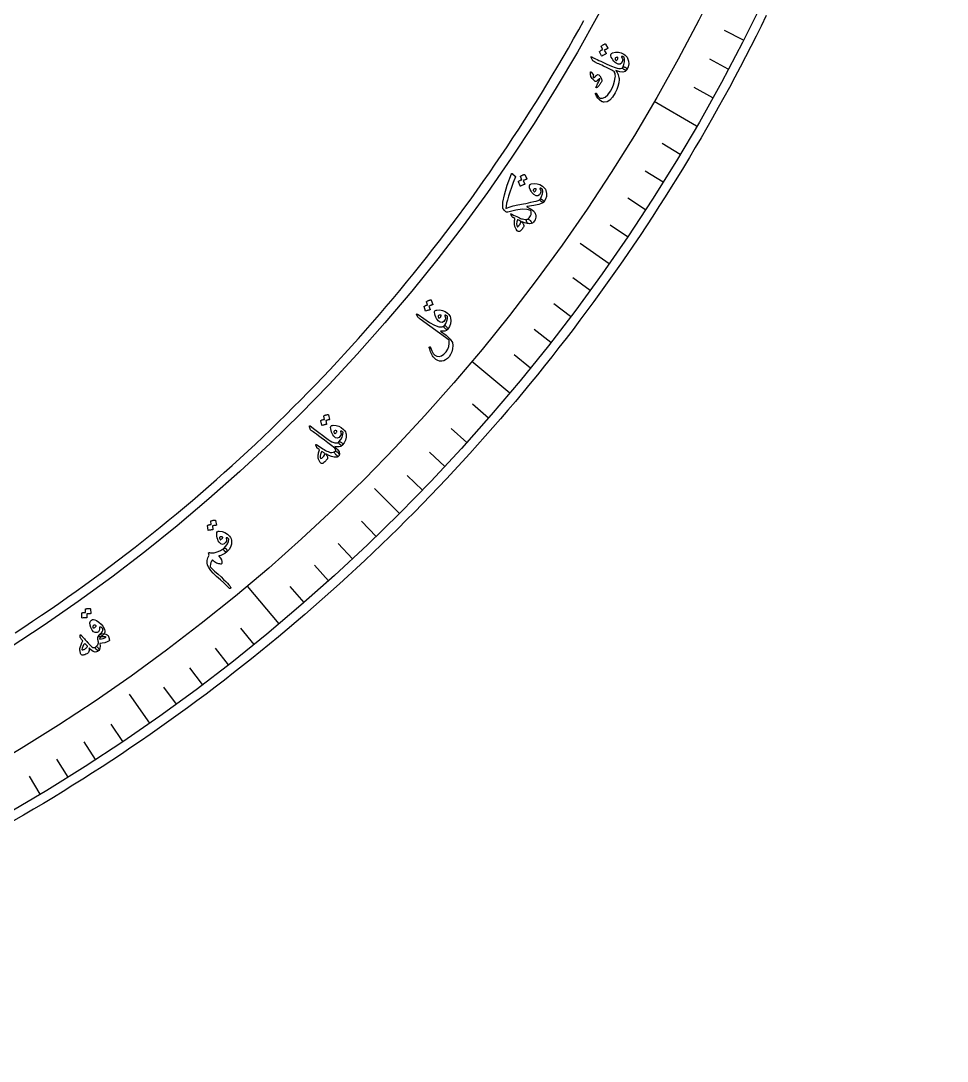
# Model space of a CAD drawing. Header units: millimetres. Extents: x -150 to 150, y -150 to 184.
# Drawn here: x 75.3 to 149.2, y -149.2 to -66.2 of the extents above; entities that cross this region are included whole.
import ezdxf

# ---------------------------------------------------------------- set-up
doc = ezdxf.new("R2010")
doc.units = ezdxf.units.MM
for name, color, linetype in [('CUT_INNER', 6, 'Continuous'), ('CUT_OUTER', 1, 'Continuous'), ('ENGRAVE', 7, 'Continuous'), ('ENGRAVE_FINE', 8, 'Continuous'), ('TEXT', 5, 'Continuous')]:
    doc.layers.add(name, color=color, linetype=linetype)

msp = doc.modelspace()

# ---------------------------------------------------------------- linework, layer by layer
at = {"layer": 'CUT_INNER'}
msp.add_lwpolyline([(74.8459, -115.0463), (75.5504, -114.5849), (76.252, -114.1192), (76.9508, -113.6492), (77.6467, -113.1749), (78.3397, -112.6963), (79.0297, -112.2135), (79.7167, -111.7265), (80.4008, -111.2353), (81.0818, -110.7398), (81.7597, -110.2402), (82.4346, -109.7365), (83.1064, -109.2286), (83.775, -108.7166), (84.4405, -108.2005), (85.1029, -107.6804), (85.762, -107.1562), (86.4178, -106.6279), (87.0705, -106.0957), (87.7198, -105.5594), (88.3659, -105.0192), (89.0086, -104.475), (89.648, -103.9269), (90.284, -103.3749), (90.9166, -102.819), (91.5457, -102.2592), (92.1715, -101.6955), (92.7937, -101.1281), (93.4125, -100.5568), (94.0277, -99.9817), (94.6394, -99.4029), (95.2476, -98.8203), (95.8521, -98.2341), (96.4531, -97.6441), (97.0504, -97.0504), (97.6441, -96.4531), (98.2341, -95.8521), (98.8203, -95.2476), (99.4029, -94.6394), (99.9817, -94.0277), (100.5568, -93.4125), (101.1281, -92.7937), (101.6955, -92.1715), (102.2592, -91.5457), (102.819, -90.9166), (103.3749, -90.284), (103.9269, -89.648), (104.475, -89.0086), (105.0192, -88.3659), (105.5594, -87.7198), (106.0957, -87.0705), (106.6279, -86.4178), (107.1562, -85.762), (107.6804, -85.1029), (108.2005, -84.4405), (108.7166, -83.775), (109.2286, -83.1064), (109.7365, -82.4346), (110.2402, -81.7597), (110.7398, -81.0818), (111.2353, -80.4008), (111.7265, -79.7167), (112.2135, -79.0297), (112.6963, -78.3397), (113.1749, -77.6467), (113.6492, -76.9508), (114.1192, -76.252), (114.5849, -75.5504), (115.0463, -74.8459), (115.5034, -74.1385), (115.9562, -73.4284), (116.4045, -72.7155), (116.8485, -71.9999), (117.2881, -71.2816), (117.7233, -70.5606), (118.154, -69.8369), (118.5803, -69.1106), (119.0021, -68.3817), (119.4194, -67.6503), (119.8323, -66.9163), (120.2406, -66.1797)], dxfattribs=at)
at = {"layer": 'CUT_OUTER'}
msp.add_lwpolyline([(134.8012, -65.7924), (134.3949, -66.6183), (133.9836, -67.4417), (133.5673, -68.2625), (133.1459, -69.0808), (132.7196, -69.8965), (132.2882, -70.7095), (131.8518, -71.5199), (131.4105, -72.3276), (130.9642, -73.1325), (130.513, -73.9347), (130.0569, -74.7342), (129.5959, -75.5308), (129.13, -76.3245), (128.6593, -77.1154), (128.1837, -77.9034), (127.7033, -78.6885), (127.2181, -79.4705), (126.728, -80.2496), (126.2332, -81.0257), (125.7337, -81.7987), (125.2294, -82.5687), (124.7204, -83.3355), (124.2068, -84.0992), (123.6884, -84.8598), (123.1654, -85.6171), (122.6377, -86.3712), (122.1054, -87.1221), (121.5686, -87.8697), (121.0271, -88.614), (120.4811, -89.3549), (119.9306, -90.0925), (119.3755, -90.8267), (118.816, -91.5574), (118.252, -92.2847), (117.6835, -93.0086), (117.1106, -93.7289), (116.5333, -94.4457), (115.9516, -95.159), (115.3655, -95.8687), (114.7751, -96.5747), (114.1804, -97.2772), (113.5813, -97.9759), (112.978, -98.671), (112.3705, -99.3624), (111.7587, -100.05), (111.1427, -100.7338), (110.5225, -101.4139), (109.8981, -102.0901), (109.2697, -102.7626), (108.6371, -103.4311), (108.0004, -104.0957), (107.3596, -104.7564), (106.7148, -105.4132), (106.066, -106.066), (105.4132, -106.7148), (104.7564, -107.3596), (104.0957, -108.0004), (103.4311, -108.6371), (102.7626, -109.2697), (102.0901, -109.8981), (101.4139, -110.5225), (100.7338, -111.1427), (100.05, -111.7587), (99.3624, -112.3705), (98.671, -112.978), (97.9759, -113.5813), (97.2772, -114.1804), (96.5747, -114.7751), (95.8687, -115.3655), (95.159, -115.9516), (94.4457, -116.5333), (93.7289, -117.1106), (93.0086, -117.6835), (92.2847, -118.252), (91.5574, -118.816), (90.8267, -119.3755), (90.0925, -119.9306), (89.3549, -120.4811), (88.614, -121.0271), (87.8697, -121.5686), (87.1221, -122.1054), (86.3712, -122.6377), (85.6171, -123.1654), (84.8598, -123.6884), (84.0992, -124.2068), (83.3355, -124.7204), (82.5687, -125.2294), (81.7987, -125.7337), (81.0257, -126.2332), (80.2496, -126.728), (79.4705, -127.2181), (78.6885, -127.7033), (77.9034, -128.1837), (77.1154, -128.6593), (76.3245, -129.13), (75.5308, -129.5959), (74.7342, -130.0569)], dxfattribs=at)
at = {"layer": 'ENGRAVE'}
for points in [[(129.2413, -74.6175), (125.8404, -72.654)], [(122.2462, -85.5977), (119.9484, -83.9888)], [(114.3206, -95.9264), (111.3124, -93.4022)], [(105.5251, -105.5251), (103.5416, -103.5416)], [(95.9264, -114.3206), (93.4022, -111.3124)], [(85.5977, -122.2462), (83.9888, -119.9484)]]:
    msp.add_lwpolyline(points, dxfattribs=at)
for radius in [149.235, 145.308, 138.015]:
    msp.add_circle((0, 0), radius, dxfattribs=at)
at = {"layer": 'ENGRAVE_FINE'}
for points in [[(132.9694, -67.7513), (131.4698, -66.9872)], [(131.7667, -70.0616), (130.2807, -69.2715)], [(130.5239, -72.3506), (129.0519, -71.5346)], [(127.9194, -76.8617), (126.4767, -75.9949)], [(126.5585, -79.0825), (125.1312, -78.1906)], [(125.159, -81.2792), (123.7475, -80.3626)], [(123.7214, -83.4512), (122.3262, -82.51)], [(120.7337, -87.7181), (119.3721, -86.7289)], [(119.1844, -89.8119), (117.8403, -88.799)], [(117.5988, -91.8782), (116.2726, -90.8421)], [(115.9774, -93.9166), (114.6694, -92.8575)], [(112.6291, -97.907), (111.3589, -96.8028)], [(110.9032, -99.8577), (109.6525, -98.7316)], [(109.1436, -101.778), (107.9127, -100.6302)], [(107.3507, -103.6673), (106.14, -102.4982)], [(103.6673, -107.3507), (102.4982, -106.14)], [(101.778, -109.1436), (100.6302, -107.9127)], [(99.8577, -110.9032), (98.7316, -109.6525)], [(97.907, -112.6291), (96.8028, -111.3589)], [(93.9166, -115.9774), (92.8575, -114.6694)], [(91.8782, -117.5988), (90.8421, -116.2726)], [(89.8119, -119.1844), (88.799, -117.8403)], [(87.7181, -120.7337), (86.7289, -119.3721)], [(83.4512, -123.7214), (82.51, -122.3262)], [(81.2792, -125.159), (80.3626, -123.7475)], [(79.0825, -126.5585), (78.1906, -125.1312)], [(76.8617, -127.9194), (75.9949, -126.4767)]]:
    msp.add_lwpolyline(points, dxfattribs=at)
at = {"layer": 'TEXT'}
for points in [[(121.6233, -68.2577), (121.6212, -68.2506), (121.622, -68.2427), (121.6257, -68.2341), (121.6321, -68.2247), (121.6656, -68.1967), (121.6997, -68.1706), (121.7346, -68.1464), (121.7702, -68.1241), (121.8069, -68.1036), (121.8451, -68.0847), (121.8847, -68.0676), (121.9258, -68.0521), (121.9365, -68.0507), (121.9459, -68.0526), (121.954, -68.0581), (121.9608, -68.0669), (122.1419, -68.3963), (122.1429, -68.4031), (122.139, -68.4101), (122.1301, -68.4174), (122.1163, -68.4248), (122.1051, -68.429), (122.0886, -68.4367), (122.0668, -68.448), (122.0397, -68.4628), (122.0069, -68.4813), (121.9681, -68.5036), (121.9233, -68.5295), (121.8724, -68.5593), (122.0106, -68.8182), (122.0137, -68.8283), (122.0107, -68.8374), (122.0016, -68.8454), (121.9866, -68.8524), (121.9735, -68.8584), (121.9535, -68.8683), (121.9265, -68.882), (121.8925, -68.8995), (121.8513, -68.9212), (121.8026, -68.9476), (121.7464, -68.9788), (121.6827, -69.0145), (121.6741, -69.0171), (121.6672, -69.0165), (121.6621, -69.0127), (121.6588, -69.0057), (121.4924, -68.6781), (121.4904, -68.671), (121.4912, -68.6631), (121.4949, -68.6545), (121.5014, -68.6451), (121.5284, -68.6205), (121.5564, -68.5977), (121.5856, -68.5767), (121.6158, -68.5575), (121.6469, -68.54), (121.6787, -68.524), (121.7111, -68.5095), (121.7441, -68.4966)], [(122.4103, -68.8523), (122.428, -68.8294), (122.4546, -68.8079), (122.49, -68.7877), (122.5342, -68.7689), (122.7662, -68.7121), (122.9933, -68.7089), (123.2154, -68.7596), (123.4326, -68.8643), (123.5358, -68.9366), (123.6207, -69.0137), (123.6872, -69.0957), (123.7354, -69.1826), (123.8047, -69.4158), (123.8164, -69.6492), (123.7706, -69.8827), (123.6673, -70.1159), (123.6494, -70.1351), (123.6229, -70.1453), (123.5877, -70.1462), (123.5438, -70.138), (123.5209, -70.1311), (123.4984, -70.1224), (123.4763, -70.1119), (123.4547, -70.0995), (123.434, -70.086), (123.4146, -70.0724), (123.3965, -70.0587), (123.3797, -70.0447), (123.3529, -70.0165), (123.3371, -69.9879), (123.3325, -69.959), (123.3388, -69.9297), (123.4315, -69.6988), (123.4831, -69.4823), (123.4937, -69.2803), (123.4634, -69.093), (123.4085, -69.0704), (123.3633, -69.055), (123.3279, -69.0469), (123.3022, -69.0461), (123.2782, -69.0488), (123.2605, -69.0539), (123.2494, -69.0615), (123.2447, -69.0715), (123.2433, -69.0794), (123.2435, -69.0865), (123.2455, -69.0926), (123.2491, -69.098), (123.3016, -69.1737), (123.333, -69.2485), (123.3433, -69.3223), (123.3324, -69.395), (123.2479, -69.5766), (123.1331, -69.6694), (122.9883, -69.6734), (122.8137, -69.5886), (122.7252, -69.5192), (122.6413, -69.4332), (122.562, -69.3307), (122.4871, -69.2116), (122.429, -69.0979), (122.3969, -69.0002), (122.3906, -68.9183), (122.4103, -68.8523)], [(120.8101, -69.1226), (120.7963, -69.0912), (120.7979, -69.074), (120.8151, -69.0711), (120.8476, -69.0822), (120.876, -69.0953), (120.9224, -69.1173), (120.9871, -69.1481), (121.0699, -69.1879), (121.1711, -69.2363), (121.2906, -69.2931), (121.4287, -69.3584), (121.5851, -69.432), (122.0763, -69.6594), (122.457, -69.8276), (122.7271, -69.9367), (122.8866, -69.9868), (123.0364, -70.005), (123.1621, -70.001), (123.2636, -69.9746), (123.3409, -69.926), (123.3742, -69.9013), (123.4106, -69.8881), (123.4502, -69.8863), (123.4929, -69.896), (123.5351, -69.9141), (123.573, -69.9377), (123.6066, -69.9667), (123.6359, -70.0011), (123.6583, -70.036), (123.6714, -70.0661), (123.6751, -70.0915), (123.6694, -70.1122), (123.5378, -70.2509), (123.3473, -70.3074), (123.098, -70.2814), (122.7899, -70.1732), (122.8426, -70.2474), (122.8919, -70.3307), (122.9379, -70.423), (122.9804, -70.5243), (123.0128, -70.6217), (123.035, -70.7158), (123.0469, -70.8065), (123.0487, -70.8938), (123.0197, -71.1664), (122.9587, -71.4348), (122.8655, -71.6989), (122.7404, -71.9586), (122.5306, -72.2904), (122.3143, -72.5244), (122.0919, -72.6606), (121.8638, -72.6991), (121.8006, -72.6914), (121.7421, -72.6779), (121.6883, -72.6586), (121.6391, -72.6336), (121.4794, -72.5134), (121.3466, -72.3747), (121.2407, -72.2174), (121.1617, -72.0416), (121.1578, -72.0265), (121.1572, -72.0121), (121.1598, -71.9985), (121.1657, -71.9856), (121.1731, -71.9766), (121.1827, -71.9713), (121.1943, -71.9697), (121.208, -71.9718), (121.2197, -71.9784), (121.2308, -71.9889), (121.2414, -72.0034), (121.2514, -72.0219), (121.3247, -72.1552), (121.3948, -72.257), (121.4617, -72.327), (121.5255, -72.3653), (121.7343, -72.3857), (121.9442, -72.3013), (122.155, -72.1119), (122.3661, -71.8173), (122.4962, -71.5708), (122.6034, -71.3051), (122.6878, -71.0202), (122.7491, -70.7163), (122.7569, -70.6087), (122.7502, -70.5061), (122.7291, -70.4086), (122.6935, -70.3163), (122.6762, -70.2891), (122.6474, -70.2596), (122.6073, -70.2279), (122.5558, -70.1938), (122.4657, -70.1422), (122.3113, -70.0635), (122.0928, -69.9576), (121.8101, -69.8244), (121.662, -69.7552), (121.534, -69.6955), (121.4264, -69.6453), (121.3389, -69.6045), (121.2713, -69.5731), (121.223, -69.5506), (121.194, -69.5371), (121.1843, -69.5326), (121.0855, -69.4846), (121.0089, -69.4379), (120.9545, -69.3926), (120.9222, -69.3488)], [(122.7375, -69.1946), (122.7274, -69.2366), (122.7385, -69.2804), (122.7709, -69.326), (122.8245, -69.3734), (122.8342, -69.3786), (122.8415, -69.3818), (122.8462, -69.383), (122.8485, -69.3821), (122.8781, -69.3505), (122.9039, -69.316), (122.9258, -69.2788), (122.9438, -69.2388), (122.9556, -69.2013), (122.9608, -69.1679), (122.9595, -69.1387), (122.9517, -69.1136), (122.8699, -69.1216), (122.8069, -69.1377), (122.7628, -69.1621), (122.7375, -69.1946)], [(120.7767, -70.2883), (120.7816, -70.2821), (120.7877, -70.2778), (120.7951, -70.2756), (120.8038, -70.2752), (120.8102, -70.2772), (120.8166, -70.2803), (120.8229, -70.2845), (120.8291, -70.29), (120.9774, -70.4772), (120.9916, -70.4977), (121.0009, -70.5161), (121.0054, -70.5323), (121.0052, -70.5462), (120.9918, -70.5989), (120.9863, -70.6472), (120.9889, -70.6911), (120.9995, -70.7307), (121.0097, -70.7433), (121.0277, -70.7448), (121.0534, -70.7351), (121.0868, -70.7143), (121.1056, -70.6983), (121.1243, -70.6813), (121.1429, -70.6634), (121.1615, -70.6446), (121.1801, -70.6246), (121.199, -70.6032), (121.218, -70.5804), (121.2372, -70.5563), (121.3286, -70.4872), (121.4243, -70.5036), (121.5242, -70.6057), (121.6282, -70.7935), (121.6527, -70.8603), (121.6673, -70.9202), (121.672, -70.9731), (121.6667, -71.019), (121.6516, -71.0641), (121.6226, -71.1216), (121.5796, -71.1914), (121.5226, -71.2737), (121.4925, -71.3151), (121.4624, -71.3535), (121.4322, -71.3888), (121.402, -71.421), (121.3724, -71.4506), (121.3441, -71.4779), (121.3172, -71.503), (121.2916, -71.5258), (121.2717, -71.5373), (121.2533, -71.5432), (121.2365, -71.5433), (121.2213, -71.5376), (121.2084, -71.527), (121.2022, -71.5142), (121.2027, -71.4994), (121.21, -71.4825), (121.2361, -71.4303), (121.2667, -71.3717), (121.3017, -71.3066), (121.341, -71.235), (121.4142, -71.1013), (121.4664, -70.9939), (121.4976, -70.913), (121.5078, -70.8586), (121.5069, -70.8502), (121.5031, -70.8438), (121.4963, -70.8392), (121.4866, -70.8366), (121.4796, -70.8367), (121.4714, -70.8398), (121.4621, -70.8458), (121.4517, -70.8548), (121.3653, -70.9445), (121.3271, -70.9808), (121.2889, -71.0086), (121.2509, -71.0279), (121.2128, -71.0389), (121.173, -71.0436), (121.1372, -71.0393), (121.1056, -71.0258), (121.0781, -71.0033), (120.912, -70.818), (120.8064, -70.6371), (120.7613, -70.4605), (120.7767, -70.2883)], [(114.462, -78.4083), (114.4692, -78.3992), (114.4768, -78.3922), (114.4849, -78.3874), (114.4933, -78.3848), (114.5066, -78.3836), (114.5208, -78.3874), (114.536, -78.3963), (114.5522, -78.4102), (114.7654, -78.6111), (114.7743, -78.6219), (114.7789, -78.6341), (114.7794, -78.6479), (114.7756, -78.6631), (114.6091, -79.1027), (114.4623, -79.5069), (114.3355, -79.8756), (114.229, -80.209), (114.1434, -80.507), (114.079, -80.7695), (114.0361, -80.9964), (114.0148, -81.1877), (114.2684, -81.0812), (114.5884, -80.9828), (114.9749, -80.892), (115.428, -80.8082), (115.6164, -80.7735), (115.8141, -80.7334), (116.0212, -80.688), (116.2375, -80.6371), (116.435, -80.5855), (116.5854, -80.5381), (116.6887, -80.4951), (116.7449, -80.4565), (116.8052, -80.4189), (116.8724, -80.4268), (116.9463, -80.4803), (117.0271, -80.5793), (117.0459, -80.6102), (117.057, -80.6358), (117.0603, -80.656), (117.0558, -80.6708), (116.9211, -80.7672), (116.6537, -80.8579), (116.2536, -80.9421), (115.7211, -81.0186), (115.6986, -81.0293), (115.6872, -81.0396), (115.687, -81.0494), (115.6981, -81.0587), (115.8751, -81.1488), (116.0241, -81.2332), (116.1449, -81.3121), (116.2376, -81.3853), (116.2873, -81.4474), (116.3274, -81.5112), (116.358, -81.5768), (116.3791, -81.644), (116.3997, -81.7657), (116.4003, -81.882), (116.381, -81.9927), (116.3419, -82.0979), (116.2815, -82.2043), (116.2113, -82.2863), (116.1313, -82.3438), (116.0416, -82.3769), (115.9233, -82.3936), (115.827, -82.3837), (115.7528, -82.3474), (115.7005, -82.2847), (115.6613, -82.196), (115.6514, -82.1258), (115.6709, -82.0738), (115.7198, -82.0402), (115.8035, -81.9969), (115.8764, -81.9369), (115.9386, -81.8603), (115.9899, -81.7671), (116.0261, -81.6648), (116.0427, -81.561), (116.0397, -81.4557), (116.0172, -81.349), (115.7272, -81.2578), (115.3228, -81.2481), (114.804, -81.3186), (114.1709, -81.4675), (114.1174, -81.4743), (114.0656, -81.4652), (114.0156, -81.44), (113.9673, -81.3988), (113.8799, -81.3083), (113.8163, -81.2349), (113.7767, -81.1785), (113.7609, -81.1393), (113.7787, -80.6849), (113.9026, -80.0808), (114.1302, -79.3264), (114.4585, -78.4208), (114.4595, -78.4192), (114.4601, -78.4176), (114.4604, -78.416), (114.4603, -78.4146), (114.4601, -78.4131), (114.4604, -78.4115), (114.461, -78.4099), (114.462, -78.4083)], [(115.1846, -78.6374), (115.1832, -78.6302), (115.1846, -78.6224), (115.189, -78.6141), (115.1963, -78.6053), (115.232, -78.5804), (115.2683, -78.5574), (115.3052, -78.5363), (115.3427, -78.5172), (115.381, -78.5), (115.4207, -78.4845), (115.4617, -78.4709), (115.5039, -78.4591), (115.5147, -78.4586), (115.5239, -78.4614), (115.5315, -78.4675), (115.5375, -78.4769), (115.6891, -78.8209), (115.6895, -78.8277), (115.685, -78.8344), (115.6755, -78.8408), (115.6611, -78.847), (115.6496, -78.8502), (115.6325, -78.8564), (115.6098, -78.8658), (115.5815, -78.8782), (115.5472, -78.8937), (115.5066, -78.9125), (115.4597, -78.9345), (115.4064, -78.9596), (115.5214, -79.2297), (115.5236, -79.24), (115.5198, -79.2488), (115.5101, -79.256), (115.4944, -79.2616), (115.4809, -79.2665), (115.4601, -79.2746), (115.432, -79.2859), (115.3966, -79.3003), (115.3537, -79.3184), (115.3029, -79.3404), (115.2442, -79.3665), (115.1776, -79.3966), (115.1687, -79.3983), (115.1619, -79.3971), (115.1572, -79.3929), (115.1545, -79.3857), (115.0174, -79.0447), (115.016, -79.0375), (115.0175, -79.0298), (115.0219, -79.0215), (115.0293, -79.0127), (115.0583, -78.9906), (115.0883, -78.9703), (115.1191, -78.9519), (115.1509, -78.9354), (115.1835, -78.9207), (115.2165, -78.9075), (115.25, -78.8959), (115.284, -78.8859)], [(115.9166, -79.2986), (115.9362, -79.2773), (115.9646, -79.2582), (116.0016, -79.2412), (116.0473, -79.2264), (116.2834, -79.1901), (116.5098, -79.2068), (116.7267, -79.2767), (116.9339, -79.4), (117.0304, -79.4811), (117.1082, -79.5653), (117.1673, -79.6528), (117.2077, -79.7436), (117.2563, -79.982), (117.2476, -80.2155), (117.1815, -80.444), (117.0582, -80.6673), (117.0387, -80.685), (117.0114, -80.6927), (116.9762, -80.6906), (116.9333, -80.6785), (116.911, -80.6697), (116.8893, -80.6591), (116.8683, -80.6466), (116.8479, -80.6324), (116.8284, -80.6172), (116.8102, -80.602), (116.7934, -80.5867), (116.7779, -80.5713), (116.7537, -80.5409), (116.7405, -80.511), (116.7384, -80.4817), (116.7473, -80.4531), (116.8598, -80.2312), (116.9302, -80.02), (116.9584, -79.8198), (116.9446, -79.6306), (116.8919, -79.6032), (116.8482, -79.5839), (116.8136, -79.5728), (116.7881, -79.5697), (116.7639, -79.5703), (116.7459, -79.5739), (116.7341, -79.5804), (116.7286, -79.59), (116.7265, -79.5977), (116.7261, -79.6048), (116.7275, -79.6111), (116.7306, -79.6167), (116.7763, -79.6968), (116.8011, -79.774), (116.8049, -79.8484), (116.7877, -79.92), (116.6875, -80.0935), (116.5651, -80.1758), (116.4205, -80.1671), (116.254, -80.0674), (116.1719, -79.9905), (116.0959, -79.8975), (116.0258, -79.7884), (115.9616, -79.6633), (115.9137, -79.545), (115.8903, -79.4448), (115.8912, -79.3627), (115.9166, -79.2986)], [(116.2126, -79.6683), (116.1988, -79.7092), (116.2061, -79.7538), (116.2343, -79.8021), (116.2836, -79.854), (116.2928, -79.86), (116.2998, -79.8638), (116.3044, -79.8654), (116.3067, -79.8648), (116.339, -79.8358), (116.3677, -79.8038), (116.3927, -79.7686), (116.4142, -79.7303), (116.4292, -79.694), (116.4374, -79.6612), (116.4386, -79.632), (116.433, -79.6063), (116.3508, -79.6071), (116.2867, -79.6177), (116.2406, -79.6381), (116.2126, -79.6683)], [(115.7257, -82.0391), (115.7815, -82.0326), (115.8405, -82.0495), (115.9027, -82.09), (115.9681, -82.1541), (116.0332, -82.2378), (116.0676, -82.3022), (116.0712, -82.3475), (116.044, -82.3735), (115.9022, -82.4006), (115.7262, -82.3844), (115.5159, -82.3248), (115.2715, -82.2218), (115.3686, -82.3476), (115.431, -82.4533), (115.4588, -82.5388), (115.452, -82.6042), (115.4387, -82.6323), (115.4226, -82.6615), (115.4039, -82.6916), (115.3826, -82.7228), (115.3591, -82.7551), (115.3341, -82.7885), (115.3076, -82.8231), (115.2797, -82.859), (115.2267, -82.9195), (115.1815, -82.9648), (115.144, -82.9949), (115.1142, -83.0097), (115.0533, -83.0158), (115.0021, -83.0093), (114.9605, -82.9903), (114.9285, -82.9588), (114.8438, -82.8244), (114.781, -82.7151), (114.7403, -82.6308), (114.7216, -82.5715), (114.7123, -82.5036), (114.7064, -82.4346), (114.7038, -82.3646), (114.7045, -82.2934), (114.7087, -82.2205), (114.7164, -82.1454), (114.7276, -82.068), (114.7423, -81.9883), (114.597, -81.9102), (114.5671, -81.8939), (114.5426, -81.8764), (114.5235, -81.8576), (114.5098, -81.8375), (114.4071, -81.6565), (114.3987, -81.6281), (114.4097, -81.6149), (114.4402, -81.6168), (114.4902, -81.6338), (114.6357, -81.7074), (114.7696, -81.774), (114.8921, -81.8336), (115.0031, -81.8864), (115.1028, -81.9316), (115.1911, -81.9687), (115.2681, -81.9977), (115.3338, -82.0187), (115.4483, -82.0453), (115.5518, -82.0576), (115.6443, -82.0556), (115.7257, -82.0391)], [(114.9432, -82.0752), (114.8934, -82.2486), (114.8719, -82.4019), (114.8789, -82.5351), (114.9145, -82.6482), (114.9501, -82.6347), (114.9874, -82.6114), (115.0266, -82.5784), (115.0676, -82.5358), (115.0884, -82.5092), (115.1083, -82.4816), (115.1273, -82.4531), (115.1454, -82.4235), (115.1621, -82.3927), (115.1771, -82.3603), (115.1903, -82.3263), (115.2017, -82.2907), (115.2037, -82.2419), (115.1785, -82.1968), (115.1261, -82.1556), (115.0466, -82.1181), (115.0077, -82.1039), (114.9776, -82.092), (114.9561, -82.0825), (114.9432, -82.0752)], [(107.689, -88.625), (107.6883, -88.6177), (107.6905, -88.6101), (107.6956, -88.6023), (107.7036, -88.5941), (107.7414, -88.5725), (107.7796, -88.5528), (107.8182, -88.5352), (107.8572, -88.5195), (107.897, -88.5057), (107.9379, -88.4939), (107.9799, -88.484), (108.0231, -88.476), (108.0339, -88.4765), (108.0428, -88.4801), (108.0498, -88.4868), (108.0549, -88.4967), (108.1751, -88.8529), (108.1749, -88.8598), (108.1698, -88.866), (108.1598, -88.8716), (108.1449, -88.8765), (108.1332, -88.8786), (108.1156, -88.8833), (108.0921, -88.8905), (108.0628, -88.9004), (108.0273, -88.9128), (107.9852, -88.9279), (107.9365, -88.9455), (107.8812, -88.9658), (107.9716, -89.2451), (107.9728, -89.2556), (107.9682, -89.2639), (107.9579, -89.2702), (107.9418, -89.2745), (107.9279, -89.2781), (107.9065, -89.2843), (107.8775, -89.293), (107.8409, -89.3043), (107.7966, -89.3184), (107.744, -89.3358), (107.6832, -89.3566), (107.6142, -89.3805), (107.6052, -89.3815), (107.5985, -89.3797), (107.5942, -89.3751), (107.5922, -89.3677), (107.4861, -89.0158), (107.4854, -89.0085), (107.4876, -89.0009), (107.4927, -88.993), (107.5008, -88.9849), (107.5317, -88.9655), (107.5633, -88.948), (107.5957, -88.9325), (107.6289, -88.9189), (107.6626, -88.9071), (107.6967, -88.8969), (107.7311, -88.8884), (107.7658, -88.8815)], [(107.9243, -90.2731), (108.318, -90.5052), (108.6532, -90.6242), (108.9296, -90.6299), (109.147, -90.5224), (109.1723, -90.5249), (109.2076, -90.548), (109.253, -90.5918), (109.3085, -90.6563), (109.3503, -90.7095), (109.3755, -90.753), (109.3842, -90.7869), (109.3763, -90.8112), (109.2681, -90.9085), (109.1378, -90.9666), (108.9854, -90.9856), (108.811, -90.9654), (109.2518, -91.3047), (109.5631, -91.6093), (109.7444, -91.8796), (109.7957, -92.1156), (109.7599, -92.3926), (109.6978, -92.6342), (109.6098, -92.8402), (109.496, -93.0105), (109.356, -93.1583), (109.2088, -93.2684), (109.0543, -93.3405), (108.8927, -93.3748), (108.7311, -93.369), (108.5769, -93.3209), (108.4298, -93.2305), (108.2899, -93.098), (108.2241, -93.0168), (108.1633, -92.9299), (108.1075, -92.8371), (108.0566, -92.7386), (108.0108, -92.6341), (107.9703, -92.5235), (107.9351, -92.4067), (107.905, -92.2837), (107.9038, -92.2681), (107.9057, -92.2538), (107.9107, -92.2407), (107.9187, -92.2289), (107.9276, -92.2209), (107.9379, -92.2162), (107.9495, -92.2147), (107.9625, -92.2164), (107.9752, -92.2221), (107.9861, -92.2324), (107.995, -92.2474), (108.0021, -92.2669), (108.0971, -92.5387), (108.211, -92.7471), (108.344, -92.8921), (108.4963, -92.9735), (108.6912, -92.9962), (108.8815, -92.9442), (109.0672, -92.8174), (109.2478, -92.6157), (109.3737, -92.4084), (109.4583, -92.1845), (109.5014, -91.9442), (109.5031, -91.6876), (107.1877, -90.009), (107.1327, -89.9685), (107.088, -89.932), (107.0537, -89.8995), (107.0298, -89.8709), (106.8876, -89.6488), (106.8904, -89.612), (106.9109, -89.5981), (106.9491, -89.6072), (107.0051, -89.6392)], [(108.359, -89.3491), (108.3805, -89.3297), (108.4104, -89.3131), (108.4488, -89.2995), (108.4956, -89.2888), (108.734, -89.2738), (108.9581, -89.3107), (109.1678, -89.3997), (109.3632, -89.5411), (109.452, -89.6304), (109.522, -89.7213), (109.573, -89.8137), (109.6051, -89.9077), (109.6322, -90.1495), (109.6026, -90.3813), (109.5164, -90.6031), (109.3736, -90.8144), (109.3526, -90.8302), (109.3247, -90.8355), (109.2899, -90.8302), (109.2481, -90.8144), (109.2268, -90.8036), (109.2061, -90.7911), (109.1863, -90.7768), (109.1672, -90.7608), (109.1492, -90.7439), (109.1325, -90.7271), (109.1171, -90.7104), (109.103, -90.6937), (109.0816, -90.6612), (109.0711, -90.6303), (109.0716, -90.601), (109.0831, -90.5732), (109.215, -90.3623), (109.304, -90.1583), (109.35, -89.9613), (109.3532, -89.7716), (109.3031, -89.7397), (109.2613, -89.7166), (109.2279, -89.7024), (109.2028, -89.697), (109.1786, -89.6955), (109.1604, -89.6974), (109.148, -89.7029), (109.1417, -89.7119), (109.1389, -89.7194), (109.1379, -89.7264), (109.1387, -89.7329), (109.1413, -89.7388), (109.1797, -89.8226), (109.1974, -89.9017), (109.1945, -89.9761), (109.171, -90.0459), (109.0557, -90.2097), (108.9264, -90.2808), (108.7832, -90.2592), (108.6262, -90.1449), (108.5514, -90.061), (108.484, -89.9616), (108.4239, -89.8467), (108.3712, -89.7163), (108.3341, -89.5942), (108.3197, -89.4923), (108.328, -89.4106), (108.359, -89.3491)], [(108.6207, -89.7437), (108.6034, -89.7833), (108.6066, -89.8283), (108.6304, -89.8789), (108.6749, -89.935), (108.6835, -89.9419), (108.6901, -89.9463), (108.6945, -89.9483), (108.6969, -89.9479), (108.7316, -89.9219), (108.7631, -89.8926), (108.7912, -89.8598), (108.816, -89.8236), (108.8342, -89.7887), (108.8452, -89.7568), (108.8491, -89.7278), (108.8458, -89.7017), (108.7639, -89.6951), (108.6991, -89.7), (108.6513, -89.7161), (108.6207, -89.7437)], [(99.4782, -97.7518), (99.4781, -97.7444), (99.481, -97.737), (99.4867, -97.7296), (99.4955, -97.7223), (99.535, -97.704), (99.5748, -97.6878), (99.6148, -97.6736), (99.6551, -97.6614), (99.6959, -97.6512), (99.7377, -97.643), (99.7804, -97.6369), (99.8241, -97.6327), (99.8348, -97.6341), (99.8433, -97.6385), (99.8497, -97.6458), (99.854, -97.6561), (99.9424, -98.0215), (99.9416, -98.0283), (99.9359, -98.0341), (99.9255, -98.0387), (99.9102, -98.0423), (99.8983, -98.0434), (99.8804, -98.0465), (99.8564, -98.0517), (99.8263, -98.0589), (99.7899, -98.0682), (99.7466, -98.0795), (99.6965, -98.0928), (99.6396, -98.1081), (99.7051, -98.3943), (99.7054, -98.4048), (99.7002, -98.4127), (99.6893, -98.4181), (99.6729, -98.4209), (99.6588, -98.4233), (99.6368, -98.4276), (99.6072, -98.4337), (99.5698, -98.4417), (99.5244, -98.4519), (99.4704, -98.4646), (99.4081, -98.4799), (99.3372, -98.4978), (99.3282, -98.4979), (99.3217, -98.4955), (99.3178, -98.4905), (99.3164, -98.483), (99.2417, -98.1232), (99.2416, -98.1158), (99.2445, -98.1084), (99.2503, -98.1011), (99.2591, -98.0937), (99.2915, -98.077), (99.3246, -98.0624), (99.3583, -98.0498), (99.3925, -98.0392), (99.4271, -98.0304), (99.4619, -98.0233), (99.4969, -98.0178), (99.5322, -98.014)], [(100.4063, -100.7644), (100.3698, -100.6979), (100.3518, -100.644), (100.3523, -100.6028), (100.3714, -100.5741), (100.4064, -100.5439), (100.431, -100.516), (100.4452, -100.4903), (100.449, -100.4669), (100.4263, -100.3973), (100.3668, -100.3162), (100.2706, -100.2237), (100.1376, -100.1198), (99.8172, -99.8862), (99.5323, -99.6779), (99.283, -99.4948), (99.0691, -99.337), (98.8905, -99.2048), (98.7469, -99.0984), (98.6383, -99.0179), (98.5646, -98.9632), (98.5179, -98.9251), (98.4811, -98.891), (98.4542, -98.8611), (98.4373, -98.8354), (98.3478, -98.6166), (98.3373, -98.5564), (98.342, -98.5231), (98.3621, -98.5169), (98.3973, -98.5376), (98.7636, -98.8219), (99.09, -99.0709), (99.3763, -99.2846), (99.6225, -99.463), (99.8285, -99.6069), (99.9938, -99.7168), (100.1186, -99.7927), (100.2028, -99.8348), (100.3618, -99.8831), (100.4975, -99.8954), (100.6097, -99.8717), (100.6985, -99.812), (100.7269, -99.7935), (100.7616, -99.7886), (100.8026, -99.7974), (100.8501, -99.8199), (100.8888, -99.8461), (100.9216, -99.8774), (100.9485, -99.914), (100.9694, -99.9558), (100.9816, -99.9957), (100.9852, -100.0293), (100.9802, -100.0567), (100.9667, -100.0778), (100.8463, -100.1671), (100.7051, -100.2132), (100.543, -100.2161), (100.3603, -100.1758), (100.5761, -100.4058), (100.7067, -100.6037), (100.7521, -100.7697), (100.7122, -100.9037), (100.6924, -100.9287), (100.6718, -100.947), (100.6505, -100.9586), (100.6285, -100.9635), (100.6013, -100.9621), (100.5735, -100.9517), (100.5449, -100.9324), (100.5157, -100.9042), (100.501, -100.8864), (100.4865, -100.8689), (100.4721, -100.8515), (100.458, -100.8343), (100.4442, -100.8171), (100.431, -100.7997), (100.4184, -100.7822), (100.4063, -100.7644)], [(100.0819, -98.5319), (100.105, -98.5145), (100.1363, -98.5006), (100.1757, -98.4904), (100.2233, -98.4839), (100.4621, -98.4899), (100.6821, -98.5464), (100.8832, -98.6535), (101.0653, -98.8115), (101.146, -98.9083), (101.2076, -99.005), (101.2504, -99.1015), (101.2741, -99.198), (101.2798, -99.4412), (101.2299, -99.6695), (101.1246, -99.8828), (100.9637, -100.0808), (100.9414, -100.0947), (100.9132, -100.0975), (100.8789, -100.0892), (100.8388, -100.0697), (100.8184, -100.0571), (100.799, -100.0428), (100.7805, -100.0269), (100.7629, -100.0092), (100.7464, -99.9909), (100.7312, -99.9726), (100.7173, -99.9546), (100.7048, -99.9368), (100.6863, -99.9025), (100.6786, -99.8708), (100.6817, -99.8416), (100.6956, -99.815), (100.8455, -99.6165), (100.9521, -99.4211), (101.0153, -99.229), (101.0351, -99.0403), (100.988, -99.004), (100.9484, -98.9774), (100.9164, -98.9602), (100.8918, -98.9527), (100.8679, -98.949), (100.8495, -98.9494), (100.8368, -98.9538), (100.8297, -98.9622), (100.8262, -98.9694), (100.8246, -98.9763), (100.8248, -98.9828), (100.8269, -98.9889), (100.8578, -99.0757), (100.8685, -99.1561), (100.8591, -99.23), (100.8295, -99.2974), (100.7003, -99.4505), (100.5652, -99.5099), (100.4245, -99.4758), (100.2782, -99.3482), (100.211, -99.258), (100.1525, -99.1531), (100.1028, -99.0333), (100.0618, -98.8988), (100.0356, -98.7739), (100.0302, -98.6711), (100.0456, -98.5905), (100.0819, -98.5319)], [(100.3079, -98.9481), (100.2872, -98.9859), (100.2864, -99.0311), (100.3057, -99.0836), (100.345, -99.1434), (100.353, -99.1509), (100.3592, -99.1559), (100.3635, -99.1583), (100.3659, -99.1581), (100.4028, -99.1353), (100.4366, -99.1088), (100.4675, -99.0786), (100.4954, -99.0448), (100.5166, -99.0116), (100.5304, -98.9808), (100.5368, -98.9522), (100.5358, -98.926), (100.4548, -98.9122), (100.3898, -98.9113), (100.3409, -98.9233), (100.3079, -98.9481)], [(99.8275, -100.5887), (99.9859, -100.646), (100.1294, -100.6627), (100.2579, -100.6387), (100.3714, -100.5741), (100.4036, -100.5575), (100.4406, -100.5554), (100.4824, -100.5678), (100.529, -100.5946), (100.551, -100.6115), (100.5727, -100.6294), (100.594, -100.6485), (100.615, -100.6687), (100.635, -100.6903), (100.6535, -100.7133), (100.6705, -100.7378), (100.6861, -100.7638), (100.709, -100.8091), (100.7214, -100.847), (100.7235, -100.8776), (100.7152, -100.9007), (100.6653, -100.9505), (100.6082, -100.9896), (100.5442, -101.0178), (100.4732, -101.0352), (100.3007, -101.0333), (100.1052, -100.9853), (99.8867, -100.8913), (99.6453, -100.7514), (99.7283, -100.8936), (99.7771, -101.0104), (99.7919, -101.1019), (99.7727, -101.168), (99.7536, -101.1949), (99.7324, -101.2224), (99.7092, -101.2505), (99.6839, -101.2791), (99.6564, -101.3084), (99.6264, -101.3386), (99.594, -101.3697), (99.5591, -101.4018), (99.493, -101.4585), (99.439, -101.499), (99.397, -101.5232), (99.3672, -101.5312), (99.3045, -101.5301), (99.2536, -101.516), (99.2144, -101.4891), (99.1869, -101.4493), (99.1209, -101.3055), (99.0735, -101.1905), (99.0445, -101.1043), (99.0342, -101.0469), (99.0327, -100.9816), (99.0355, -100.9134), (99.0429, -100.8423), (99.0546, -100.7682), (99.0708, -100.6913), (99.0914, -100.6114), (99.1164, -100.5286), (99.1458, -100.4428), (99.0101, -100.341), (98.9945, -100.3281), (98.9802, -100.316), (98.9672, -100.3049), (98.9555, -100.2947), (98.9455, -100.2851), (98.9375, -100.2757), (98.9315, -100.2664), (98.9276, -100.2574), (98.8485, -100.0584), (98.8421, -100.0279), (98.8553, -100.0163), (98.888, -100.0238), (98.9402, -100.0503), (99.0588, -100.1359), (99.1754, -100.216), (99.29, -100.2907), (99.4027, -100.36), (99.513, -100.4242), (99.6205, -100.4837), (99.7253, -100.5385), (99.8275, -100.5887)], [(99.3289, -100.5686), (99.3139, -100.596), (99.2989, -100.6248), (99.2839, -100.6551), (99.2688, -100.6869), (99.2545, -100.7205), (99.2416, -100.7564), (99.2302, -100.7945), (99.2202, -100.8349), (99.2108, -100.8747), (99.2039, -100.9141), (99.1997, -100.9532), (99.198, -100.992), (99.1991, -101.0302), (99.2032, -101.0677), (99.2102, -101.1045), (99.2203, -101.1406), (99.319, -101.1043), (99.4099, -101.0381), (99.4928, -100.9421), (99.5677, -100.8163), (99.5725, -100.7898), (99.5658, -100.7606), (99.5477, -100.7288), (99.518, -100.6943)], [(90.4715, -106.1425), (90.472, -106.1352), (90.4755, -106.1281), (90.4819, -106.1213), (90.4912, -106.1147), (90.5322, -106.1), (90.5733, -106.0874), (90.6144, -106.0767), (90.6556, -106.0681), (90.6971, -106.0616), (90.7394, -106.0571), (90.7826, -106.0547), (90.8264, -106.0544), (90.837, -106.0568), (90.8451, -106.0619), (90.8508, -106.0698), (90.8542, -106.0804), (90.91, -106.4522), (90.9086, -106.4589), (90.9025, -106.4641), (90.8917, -106.4679), (90.8761, -106.4701), (90.8642, -106.4701), (90.8461, -106.4716), (90.8217, -106.4746), (90.7911, -106.4792), (90.754, -106.4852), (90.7099, -106.4926), (90.6588, -106.5015), (90.6008, -106.5118), (90.6408, -106.8026), (90.6402, -106.8131), (90.6342, -106.8205), (90.623, -106.8249), (90.6064, -106.8263), (90.5921, -106.8274), (90.5698, -106.8298), (90.5398, -106.8333), (90.5018, -106.8379), (90.4557, -106.844), (90.4008, -106.852), (90.3373, -106.8617), (90.2652, -106.8732), (90.2562, -106.8726), (90.25, -106.8696), (90.2465, -106.8643), (90.2458, -106.8567), (90.2031, -106.4917), (90.2037, -106.4843), (90.2072, -106.4772), (90.2136, -106.4704), (90.223, -106.4638), (90.2568, -106.4501), (90.291, -106.4385), (90.3257, -106.4288), (90.3607, -106.4213), (90.3959, -106.4156), (90.4313, -106.4116), (90.4666, -106.4092), (90.5021, -106.4085)], [(91.004, -106.9729), (91.0285, -106.9575), (91.0609, -106.9465), (91.1011, -106.9399), (91.1491, -106.9375), (91.3864, -106.9646), (91.6005, -107.0402), (91.7914, -107.1647), (91.9589, -107.3381), (92.0307, -107.4416), (92.0836, -107.5434), (92.1177, -107.6433), (92.1328, -107.7415), (92.117, -107.9843), (92.0472, -108.2073), (91.9235, -108.4105), (91.7458, -108.5935), (91.7223, -108.6054), (91.694, -108.6057), (91.6606, -108.5944), (91.6223, -108.5715), (91.6031, -108.5571), (91.585, -108.5412), (91.568, -108.5236), (91.552, -108.5045), (91.5372, -108.4848), (91.5237, -108.4653), (91.5115, -108.4461), (91.5006, -108.4272), (91.4852, -108.3914), (91.4803, -108.3592), (91.486, -108.3304), (91.5021, -108.3051), (91.669, -108.1206), (91.7924, -107.9353), (91.8722, -107.7495), (91.9086, -107.5633), (91.8649, -107.5231), (91.8279, -107.493), (91.7974, -107.4731), (91.7737, -107.4635), (91.7501, -107.4577), (91.7318, -107.4564), (91.7187, -107.4597), (91.7109, -107.4674), (91.7068, -107.4743), (91.7046, -107.481), (91.7043, -107.4875), (91.7058, -107.4938), (91.7289, -107.583), (91.7325, -107.664), (91.7166, -107.7368), (91.6812, -107.8013), (91.539, -107.9424), (91.3992, -107.9897), (91.262, -107.9433), (91.1275, -107.8033), (91.0685, -107.7076), (91.0196, -107.5979), (90.9806, -107.4742), (90.9516, -107.3366), (90.9365, -107.2098), (90.9402, -107.107), (90.9627, -107.028), (91.004, -106.9729)], [(91.1924, -107.4074), (91.1684, -107.4432), (91.1637, -107.4882), (91.1783, -107.5421), (91.2122, -107.6052), (91.2195, -107.6134), (91.2252, -107.6189), (91.2292, -107.6217), (91.2316, -107.6217), (91.2704, -107.6022), (91.3065, -107.5788), (91.3399, -107.5515), (91.3706, -107.5202), (91.3947, -107.4891), (91.4112, -107.4596), (91.4201, -107.4317), (91.4214, -107.4054), (91.3419, -107.3846), (91.2772, -107.378), (91.2274, -107.3856), (91.1924, -107.4074)], [(90.3548, -108.6428), (90.4338, -108.6538), (90.5125, -108.6602), (90.591, -108.6621), (90.669, -108.6595), (90.7465, -108.6519), (90.8229, -108.6389), (90.8983, -108.6206), (90.9727, -108.5969), (91.0456, -108.5694), (91.1165, -108.5393), (91.1853, -108.5069), (91.2521, -108.4719), (91.3171, -108.4344), (91.3804, -108.3941), (91.4421, -108.351), (91.5021, -108.3051), (91.5553, -108.2797), (91.6068, -108.2839), (91.6565, -108.3178), (91.7044, -108.3813), (91.7442, -108.4558), (91.7644, -108.5159), (91.7649, -108.5619), (91.7458, -108.5935), (91.5959, -108.7062), (91.4397, -108.7965), (91.2773, -108.8644), (91.1086, -108.91), (91.1014, -108.9129), (91.0982, -108.9173), (91.099, -108.9231), (91.1037, -108.9304), (91.2316, -109.0891), (91.3169, -109.2348), (91.3597, -109.3675), (91.3598, -109.4873), (91.348, -109.5193), (91.3284, -109.5421), (91.3011, -109.5557), (91.2661, -109.5599), (91.1839, -109.5527), (91.1012, -109.5362), (91.0182, -109.5104), (90.9347, -109.4754), (90.8514, -109.4307), (90.769, -109.3758), (90.6874, -109.3107), (90.6066, -109.2353), (90.5319, -109.3193), (90.4738, -109.4283), (90.4322, -109.5624), (90.4069, -109.7215), (90.4286, -109.7723), (90.4974, -109.8562), (90.6134, -109.9733), (90.7766, -110.1235), (91.0487, -110.3677), (91.2877, -110.5863), (91.4936, -110.7797), (91.6663, -110.9477), (91.8058, -111.0901), (91.912, -111.2065), (91.9851, -111.297), (92.0249, -111.3615), (92.0433, -111.4048), (92.0542, -111.4407), (92.0576, -111.4692), (92.0534, -111.4903), (92.0431, -111.5073), (92.0286, -111.5176), (92.01, -111.5211), (91.9871, -111.5179), (91.9621, -111.5082), (91.9371, -111.4925), (91.9119, -111.4708), (91.8866, -111.4431), (91.726, -111.2723), (91.5132, -111.0658), (91.2483, -110.8234), (90.9314, -110.545), (90.6677, -110.2998), (90.4604, -110.0673), (90.3095, -109.8475), (90.2148, -109.6406), (90.1795, -109.457), (90.1875, -109.2635), (90.2387, -109.06), (90.333, -108.8463), (90.3188, -108.8083), (90.3079, -108.7717), (90.3002, -108.7366), (90.2957, -108.7028), (90.2962, -108.6731), (90.3062, -108.6532), (90.3257, -108.6431), (90.3548, -108.6428)], [(80.4724, -113.1594), (80.4736, -113.1521), (80.4776, -113.1454), (80.4845, -113.1392), (80.4944, -113.1334), (80.5364, -113.1225), (80.5783, -113.1136), (80.62, -113.1067), (80.6616, -113.1019), (80.7035, -113.0991), (80.7459, -113.0984), (80.7889, -113.0999), (80.8326, -113.1036), (80.8428, -113.1068), (80.8505, -113.1127), (80.8555, -113.121), (80.8579, -113.1319), (80.8817, -113.5066), (80.8797, -113.5131), (80.8732, -113.5178), (80.8621, -113.5205), (80.8465, -113.5213), (80.8346, -113.5203), (80.8165, -113.5202), (80.792, -113.521), (80.7613, -113.5228), (80.7238, -113.5254), (80.6794, -113.5289), (80.6279, -113.5331), (80.5694, -113.5382), (80.5843, -113.831), (80.5828, -113.8414), (80.5763, -113.8482), (80.5647, -113.8516), (80.5481, -113.8514), (80.5338, -113.8513), (80.5115, -113.8516), (80.4814, -113.8524), (80.4433, -113.8536), (80.3969, -113.8556), (80.3417, -113.8586), (80.2778, -113.8626), (80.2052, -113.8676), (80.1963, -113.8662), (80.1903, -113.8627), (80.1874, -113.8571), (80.1873, -113.8494), (80.1761, -113.4826), (80.1772, -113.4753), (80.1813, -113.4686), (80.1883, -113.4624), (80.1982, -113.4567), (80.2329, -113.4461), (80.2679, -113.4375), (80.3031, -113.4311), (80.3386, -113.4267), (80.3741, -113.4242), (80.4095, -113.4233), (80.4449, -113.4242), (80.4801, -113.4266)], [(80.9398, -114.0315), (81.0146, -113.9935), (81.1076, -113.9882), (81.2188, -114.0155), (81.3483, -114.0755), (81.5427, -114.1993), (81.7106, -114.3465), (81.8519, -114.5172), (81.9664, -114.7116), (81.9947, -114.7948), (82.0067, -114.8851), (82.0025, -114.9825), (81.9821, -115.0869), (81.954, -115.1401), (81.9024, -115.1938), (81.8274, -115.248), (81.729, -115.3027), (81.6217, -115.3566), (81.5459, -115.3797), (81.5017, -115.3721), (81.4891, -115.3338), (81.5011, -115.2941), (81.5345, -115.2438), (81.5892, -115.1829), (81.6653, -115.1114), (81.7433, -115.0364), (81.8026, -114.9559), (81.8433, -114.87), (81.8652, -114.7787), (81.8656, -114.7697), (81.8637, -114.7604), (81.8597, -114.7507), (81.8535, -114.7406), (81.773, -114.6593), (81.7005, -114.6089), (81.636, -114.5895), (81.5795, -114.601), (81.5973, -114.7493), (81.5725, -114.8686), (81.5051, -114.9588), (81.3953, -115.0199), (81.251, -115.0349), (81.1183, -114.9754), (80.9972, -114.8417), (80.8875, -114.6339), (80.8345, -114.4299), (80.8256, -114.2616), (80.8607, -114.1288), (80.9398, -114.0315)], [(81.2934, -114.4648), (81.2377, -114.4458), (81.1883, -114.439), (81.145, -114.4446), (81.108, -114.4626), (81.0784, -114.4896), (81.0575, -114.5227), (81.0453, -114.5618), (81.0419, -114.607), (81.0444, -114.6232), (81.052, -114.6358), (81.0648, -114.6448), (81.0826, -114.6501), (81.1576, -114.6484), (81.2211, -114.624), (81.273, -114.577), (81.3133, -114.5072), (81.316, -114.494), (81.3136, -114.4825), (81.3061, -114.4728), (81.2934, -114.4648)], [(80.0435, -115.2503), (80.0486, -115.2149), (80.0626, -115.2013), (80.0855, -115.2096), (80.1173, -115.2399), (80.1345, -115.2596), (80.1586, -115.2865), (80.1898, -115.3208), (80.2278, -115.3623), (80.273, -115.4117), (80.3253, -115.4696), (80.3848, -115.5358), (80.4514, -115.6105), (80.5169, -115.6839), (80.5756, -115.7496), (80.6273, -115.8077), (80.6721, -115.8581), (80.7099, -115.9007), (80.7405, -115.9351), (80.7638, -115.9615), (80.7799, -115.9799), (80.8849, -116.093), (80.9783, -116.1727), (81.0599, -116.2191), (81.1298, -116.232), (81.1699, -116.228), (81.2122, -116.2141), (81.2566, -116.1904), (81.3031, -116.1569), (81.3341, -116.142), (81.3649, -116.1406), (81.3955, -116.1527), (81.4261, -116.1784), (81.4557, -116.2143), (81.4814, -116.2536), (81.503, -116.2964), (81.5206, -116.3426), (81.5313, -116.3851), (81.5348, -116.4198), (81.5309, -116.4469), (81.5196, -116.4662), (81.4285, -116.5287), (81.3391, -116.5668), (81.2514, -116.5807), (81.1654, -116.5703), (81.0725, -116.5317), (80.9722, -116.4658), (80.8644, -116.3724), (80.7491, -116.2517), (80.7577, -116.368), (80.753, -116.4673), (80.7351, -116.5495), (80.7041, -116.6147), (80.6697, -116.6542), (80.6234, -116.6922), (80.5653, -116.7288), (80.4953, -116.764), (80.4175, -116.7953), (80.3488, -116.8165), (80.2891, -116.8277), (80.2385, -116.8287), (80.1909, -116.8197), (80.1519, -116.8029), (80.1216, -116.7782), (80.1, -116.7457), (80.0804, -116.7), (80.0634, -116.6461), (80.0492, -116.5841), (80.0375, -116.5138), (80.0285, -116.4414), (80.0234, -116.3823), (80.0223, -116.3362), (80.0251, -116.3034), (80.0619, -116.152), (80.1107, -115.9998), (80.1715, -115.8469), (80.2442, -115.6932), (80.1938, -115.6302), (80.151, -115.5753), (80.1158, -115.5286), (80.0881, -115.49), (80.0673, -115.4559), (80.0527, -115.4226), (80.0444, -115.3901), (80.0424, -115.3583)], [(81.4661, -115.6067), (81.4581, -115.5302), (81.4579, -115.4585), (81.4654, -115.3916), (81.4808, -115.3293), (81.4866, -115.3178), (81.4943, -115.3057), (81.5037, -115.293), (81.5149, -115.2796), (81.5281, -115.2654), (81.5436, -115.2503), (81.5613, -115.2342), (81.5812, -115.2173), (81.6701, -115.1526), (81.766, -115.1158), (81.8688, -115.1067), (81.9786, -115.1254), (82.1013, -115.168), (82.1971, -115.2169), (82.2659, -115.2722), (82.3077, -115.3339), (82.3367, -115.4121), (82.357, -115.4881), (82.3686, -115.562), (82.3715, -115.6336), (82.371, -115.6475), (82.3687, -115.6588), (82.3646, -115.6675), (82.3586, -115.6737), (82.185, -115.7662), (82.0015, -115.8346), (81.8082, -115.8788), (81.6051, -115.8988), (81.6313, -116.1025), (81.6258, -116.265), (81.5885, -116.3863), (81.5196, -116.4662), (81.4939, -116.4772), (81.4649, -116.4763), (81.4329, -116.4636), (81.3976, -116.4389), (81.3058, -116.3508), (81.2595, -116.2744), (81.2586, -116.2098), (81.3031, -116.1569), (81.3845, -116.0897), (81.4458, -116.0159), (81.487, -115.9357), (81.5083, -115.849), (81.504, -115.8274), (81.4993, -115.8033), (81.4941, -115.7767), (81.4883, -115.7476), (81.4824, -115.716), (81.4768, -115.682), (81.4713, -115.6455), (81.4661, -115.6067)], [(81.8703, -115.3568), (81.7455, -115.3759), (81.6571, -115.4153), (81.6051, -115.4753), (81.5894, -115.5557), (81.7431, -115.5341), (81.8825, -115.5012), (82.0077, -115.457), (82.1186, -115.4017), (82.0714, -115.3789), (82.0143, -115.3639), (81.9473, -115.3565), (81.8703, -115.3568)], [(80.4141, -115.8867), (80.3191, -116.0161), (80.2497, -116.1422), (80.206, -116.2651), (80.188, -116.3848), (80.1903, -116.3979), (80.1968, -116.4068), (80.2074, -116.4116), (80.2222, -116.4122), (80.2689, -116.4028), (80.3161, -116.3876), (80.3637, -116.3666), (80.4119, -116.3399), (80.4605, -116.3074), (80.5096, -116.2691), (80.5592, -116.225), (80.6092, -116.1752), (80.6161, -116.1663), (80.6219, -116.1549), (80.6267, -116.1411), (80.6303, -116.1248), (80.6087, -116.098), (80.5855, -116.0703), (80.5608, -116.0419), (80.5346, -116.0125), (80.5068, -115.9824), (80.4774, -115.9513), (80.4465, -115.9195), (80.4141, -115.8867)]]:
    msp.add_lwpolyline(points, close=True, dxfattribs=at)

doc.saveas('drawing.dxf')
